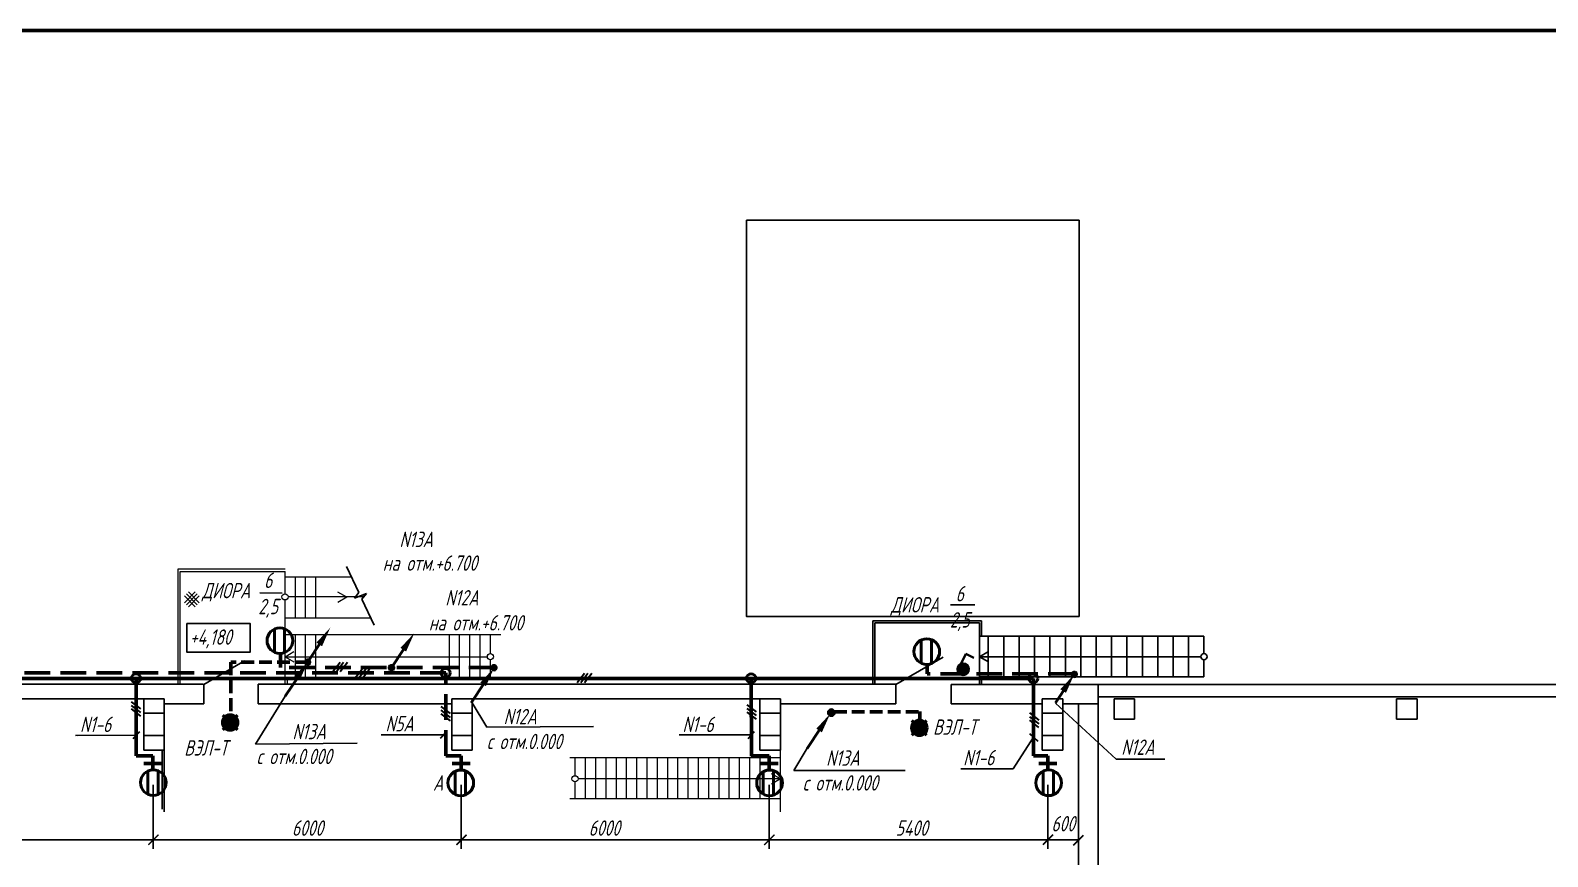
# Model space of a CAD drawing. Header units: inches. Extents: x -2146 to 222, y -883 to 3331.
# Drawn here: x -1174.4 to -878.9, y 2498.9 to 2659.8 of the extents above; entities that cross this region are included whole.
import ezdxf
from ezdxf.enums import TextEntityAlignment as Align

# ---------------------------------------------------------------- set-up
doc = ezdxf.new("R2010")
doc.units = ezdxf.units.IN
doc.header["$MEASUREMENT"] = 0
for name, pattern in [('AUSGEZOGEN', [0]), ('gost5', [7, 5, -2, 0]), ('HIDDEN2', [4.7625, 3.175, -1.5875])]:
    doc.linetypes.add(name, pattern=pattern)
for name, color, linetype in [('1', 7, 'AUSGEZOGEN'), ('osnovnoy shtamp', 7, 'Continuous'), ('АР', 7, 'Continuous'), ('блок', 7, 'Continuous'), ('вид', 7, 'Continuous'), ('НОВЫЙ', 7, 'Continuous'), ('орудован', 7, 'Continuous'), ('текст', 7, 'Continuous')]:
    doc.layers.add(name, color=color, linetype=linetype)
for name, color, linetype, lineweight in [('кабель', 1, 'Continuous', 60), ('лампа', 6, 'Continuous', 50), ('основной', 7, 'Continuous', 30), ('размеры', 82, 'Continuous', 25), ('рамка толстая', 7, 'Continuous', 60), ('стена', 7, 'Continuous', 18), ('Строительный', 7, 'Continuous', 25), ('уровни', 5, 'Continuous', 25)]:
    doc.layers.add(name, color=color, linetype=linetype, lineweight=lineweight)
doc.styles.add('Simplex', font='simplex.shx', dxfattribs={"width": 0.7, "oblique": 15})
doc.linetypes.add('ограждение1', pattern='A,6.35,-2.54,[133,ltypeshp.shx,S=2.54,R=0,X=-2.54,Y=0],-2.54,25.4', length=36.83)

# ---------------------------------------------------------------- blocks, each defined once
blk = doc.blocks.new('A$C33DA0663')
at = {"color": 5}
for p, q in [((-4.54, 1.45), (-2.77, 3.22)), ((-2.77, 3.22), (-4.12, 2.85)), ((-4.54, 1.45), (-3.19, 1.81))]:
    blk.add_line(p, q, dxfattribs=at)
at = {"layer": 'АР', "color": 5}
for p, q in [((-7.85, 7.06), (-4.12, 2.85)), ((-3.19, 1.81), (0.55, -2.39))]:
    blk.add_line(p, q, dxfattribs=at)
blk = doc.blocks.new('A$C111428AF')
at = {"lineweight": 50}
blk.add_hatch(color=24, dxfattribs=at).paths.add_polyline_path([(3, 1.5, 1), (0, 1.5, 1)])
at = {"color": 24, "lineweight": 50}
for p, q in [((0.07, 2.93), (0.44, 2.56)), ((0.44, 0.44), (0.07, 0.07)), ((2.93, 2.93), (2.56, 2.56)), ((2.56, 0.44), (2.93, 0.07))]:
    blk.add_line(p, q, dxfattribs=at)
blk.add_circle((1.5, 1.5), 1.5, dxfattribs=at)

msp = doc.modelspace()

# ---------------------------------------------------------------- hatches: boundary and pattern name
msp.add_hatch(color=0).paths.add_polyline_path([(-992.69, 2536.35, -1), (-992.69, 2534.35, -1)])
h = msp.add_hatch(color=6)
edge = h.paths.add_edge_path()
edge.add_arc((-1018.36, 2526.9), 0.718, 0, 360)
at = {"layer": 'вид'}
msp.add_hatch(color=0, dxfattribs=at).paths.add_polyline_path([(-993.23, 2536.21, 1), (-992.06, 2534.59, 1)])
at = {"layer": 'кабель'}
for color, points in [(24, [(-1120.77, 2536.73, 1), (-1119.99, 2536.73, 1)]), (24, [(-1119.99, 2536.73, 1), (-1120.77, 2536.73, 1)]), (6, [(-1104.42, 2535.65, 1), (-1103.64, 2535.65, 1)]), (6, [(-1103.64, 2535.65, 1), (-1104.42, 2535.65, 1)]), (6, [(-1084.47, 2535.65, 1), (-1083.69, 2535.65, 1)]), (6, [(-1083.69, 2535.65, 1), (-1084.47, 2535.65, 1)]), (6, [(-971.45, 2534.35, 1), (-970.67, 2534.35, 1)]), (6, [(-970.67, 2534.35, 1), (-971.45, 2534.35, 1)])]:
    msp.add_hatch(color=color, dxfattribs=at).paths.add_polyline_path(points)

# ---------------------------------------------------------------- linework, layer by layer
at = {"color": 0, "lineweight": 60}
msp.add_line((-1546.86, 2659.76), (-730.86, 2659.76), dxfattribs=at)
at = {"lineweight": 15, "ltscale": 100}
for p, q in [((-1142.26, 2550.39), (-1144.36, 2548.29)), ((-1141.5, 2548.29), (-1143.6, 2550.39)), ((-1142.26, 2547.53), (-1144.36, 2549.62)), ((-1141.88, 2550), (-1143.98, 2547.91)), ((-1141.88, 2547.91), (-1143.98, 2550)), ((-1141.5, 2549.62), (-1143.6, 2547.53))]:
    msp.add_line(p, q, dxfattribs=at)
at = {"lineweight": 25}
for p, q in [((-1129.65, 2550.21), (-1125.34, 2550.18)), ((-995.18, 2547.88), (-990.45, 2547.9))]:
    msp.add_line(p, q, dxfattribs=at)
at = {"color": 6, "lineweight": 50}
for p, q in [((-1126.85, 2543.16), (-1126.85, 2538.66)), ((-1124.84, 2543.23), (-1124.84, 2538.6)), ((-1000.85, 2541.04), (-1000.85, 2536.53)), ((-998.84, 2541.1), (-998.84, 2536.47)), ((-1151.49, 2515.52), (-1151.5, 2511.01)), ((-1149.49, 2515.58), (-1149.49, 2510.95)), ((-1091.61, 2515.47), (-1091.61, 2510.97)), ((-1089.6, 2515.53), (-1089.6, 2510.9)), ((-1031.62, 2515.47), (-1031.63, 2510.96)), ((-1029.62, 2515.53), (-1029.62, 2510.9)), ((-977.13, 2515.49), (-977.13, 2510.99)), ((-975.12, 2515.55), (-975.12, 2510.92))]:
    msp.add_line(p, q, dxfattribs=at)
at = {"lineweight": 60}
for p, q in [((-1153.78, 2518.5), (-1153.79, 2533.56)), ((-1033.94, 2518.45), (-1033.95, 2533.55)), ((-978.98, 2518.46), (-978.99, 2533.57)), ((-1153.78, 2518.46), (-1150.5, 2518.46)), ((-1150.5, 2515.79), (-1150.5, 2518.46)), ((-1093.47, 2518.46), (-1090.45, 2518.46)), ((-1090.44, 2515.79), (-1090.44, 2518.46)), ((-1033.95, 2518.46), (-1030.45, 2518.46)), ((-1030.45, 2515.79), (-1030.45, 2518.46)), ((-978.98, 2518.46), (-976.2, 2518.46)), ((-976.2, 2515.79), (-976.2, 2518.46)), ((-1152.29, 2517.01), (-1148.75, 2517.01)), ((-1092.22, 2517.01), (-1088.69, 2517.01)), ((-1032.24, 2517.01), (-1028.7, 2517.01)), ((-977.98, 2517.01), (-974.44, 2517.01))]:
    msp.add_line(p, q, dxfattribs=at)
at = {"linetype": 'gost5', "lineweight": 60}
msp.add_line((-1093.47, 2518.47), (-1093.48, 2534.62), dxfattribs=at)
at = {"color": 0}
for p, q in [((-1130.54, 2520.74), (-1124.72, 2530.1)), ((-1085.47, 2524.04), (-1088.35, 2528.83)), ((-974.71, 2528.72), (-962.86, 2517.81)), ((-1085.48, 2524.04), (-1064.71, 2524.2)), ((-1130.54, 2520.74), (-1110.7, 2520.94)), ((-982.93, 2515.98), (-978.98, 2522.09)), ((-1025.67, 2515.61), (-1023.06, 2519.97)), ((-1025.67, 2515.61), (-1004, 2515.64)), ((-962.86, 2517.81), (-953.44, 2517.81)), ((-1150.45, 2512.83), (-1150.45, 2500.39)), ((-1090.45, 2512.83), (-1090.45, 2500.39)), ((-1030.45, 2512.83), (-1030.45, 2500.39)), ((-976.21, 2512.83), (-976.21, 2500.39)), ((-1330.53, 2502.13), (-970.06, 2502.13))]:
    msp.add_line(p, q, dxfattribs=at)
at = {"color": 24, "linetype": 'gost5', "lineweight": 60, "ltscale": 0.5}
msp.add_line((-1017.88, 2527.07), (-1001.11, 2527.07), dxfattribs=at)
at = {"linetype": 'Continuous'}
for p, q in [((-1153.68, 2522.49), (-1165.59, 2522.47)), ((-1153.85, 2522.49), (-1165.14, 2522.47)), ((-1093.84, 2522.6), (-1106.05, 2522.57)), ((-1033.77, 2522.6), (-1047.98, 2522.57)), ((-982.93, 2515.98), (-993.16, 2515.96))]:
    msp.add_line(p, q, dxfattribs=at)
at = {"lineweight": 30}
for p, q in [((-1154.32, 2521.86), (-1153.05, 2523.24)), ((-1094.48, 2521.9), (-1093.21, 2523.29)), ((-1034.57, 2521.87), (-1033.3, 2523.25)), ((-979.79, 2522.81), (-978.17, 2521.37))]:
    msp.add_line(p, q, dxfattribs=at)
at = {"color": 0, "lineweight": 30}
msp.add_circle((-992.64, 2535.4), 1, dxfattribs=at)
at = {"color": 0, "lineweight": 50}
for centre in [(-1153.79, 2533.56), (-1093.48, 2534.62), (-1033.99, 2533.56), (-979.02, 2533.57)]:
    msp.add_circle(centre, 0.891, dxfattribs=at)
at = {"color": 6}
msp.add_circle((-1018.36, 2526.9), 0.718, dxfattribs=at)
at = {"layer": 'osnovnoy shtamp', "color": 0, "lineweight": 13}
for q in [(-1114.49, 2550.37), (-1114.49, 2548.37)]:
    msp.add_line((-1112.76, 2549.37), q, dxfattribs=at)
at = {"layer": 'osnovnoy shtamp', "color": 0}
msp.add_circle((-945.79, 2537.79), 0.6, dxfattribs=at)
at = {"layer": 'блок', "color": 0, "lineweight": 30}
for p, q in [((-1114.05, 2536.66), (-1115.44, 2534.84)), ((-1113.35, 2536.66), (-1114.74, 2534.84)), ((-1112.61, 2536.66), (-1114, 2534.84)), ((-1109.69, 2535.45), (-1111.08, 2533.64)), ((-1108.98, 2535.45), (-1110.37, 2533.64)), ((-1108.24, 2535.45), (-1109.63, 2533.64)), ((-1066.47, 2534.5), (-1067.86, 2532.68)), ((-1065.77, 2534.5), (-1067.16, 2532.68)), ((-1065.03, 2534.5), (-1066.42, 2532.68)), ((-1154.73, 2527.61), (-1152.92, 2526.22)), ((-1154.71, 2529.03), (-1152.89, 2527.65)), ((-1154.71, 2528.3), (-1152.89, 2526.91)), ((-1094.42, 2528.09), (-1092.6, 2526.7)), ((-1094.42, 2527.36), (-1092.6, 2525.97)), ((-1034.84, 2527.01), (-1033.03, 2525.62)), ((-1034.82, 2528.43), (-1033.01, 2527.04)), ((-1034.82, 2527.7), (-1033.01, 2526.31)), ((-979.78, 2526.83), (-977.96, 2525.44)), ((-1094.44, 2526.67), (-1092.63, 2525.28)), ((-979.8, 2525.41), (-977.99, 2524.02)), ((-979.78, 2526.1), (-977.96, 2524.71))]:
    msp.add_line(p, q, dxfattribs=at)
at = {"layer": 'кабель', "color": 0}
msp.add_line((-1125.67, 2535.66), (-1125.67, 2538.41), dxfattribs=at)
at = {"layer": 'кабель'}
msp.add_line((-999.7, 2534.44), (-999.7, 2536.29), dxfattribs=at)
at = {"layer": 'кабель', "color": 24}
msp.add_circle((-1120.38, 2536.73), 0.39, dxfattribs=at)
msp.add_circle((-1120.38, 2536.73), 0.39, dxfattribs=at)
at = {"layer": 'кабель', "color": 6}
for centre in [(-1104.03, 2535.65), (-1104.03, 2535.65), (-1084.08, 2535.65), (-1084.08, 2535.65), (-971.06, 2534.35), (-971.06, 2534.35)]:
    msp.add_circle(centre, 0.39, dxfattribs=at)
at = {"layer": 'лампа', "color": 24}
for p, q in [((-1117.79, 2540.61), (-1120.34, 2536.76)), ((-1122.16, 2533.94), (-1124.71, 2530.09))]:
    msp.add_line(p, q, dxfattribs=at)
at = {"layer": 'лампа', "color": 6}
for p, q in [((-1101.54, 2539.4), (-1104.08, 2535.55)), ((-1085.98, 2532.65), (-1088.53, 2528.8)), ((-972.16, 2532.65), (-974.71, 2528.8)), ((-1020.55, 2523.74), (-1023.09, 2519.89))]:
    msp.add_line(p, q, dxfattribs=at)
for centre in [(-1125.77, 2540.91), (-999.77, 2538.78), (-1150.42, 2513.26), (-1090.53, 2513.22), (-1030.4, 2513.22), (-976.05, 2513.24)]:
    msp.add_circle(centre, 2.5, dxfattribs=at)
at = {"layer": 'лампа', "color": 24}
for points in [[(-1118.65, 2540.54), (-1115.96, 2543.44), (-1117.56, 2539.83)], [(-1123.02, 2533.88), (-1120.33, 2536.77), (-1121.93, 2533.16)]]:
    msp.add_solid(points, dxfattribs=at)
at = {"layer": 'лампа', "color": 6}
for points in [[(-1102.28, 2539.51), (-1099.58, 2542.4), (-1101.19, 2538.79)], [(-1086.72, 2532.75), (-1084.03, 2535.65), (-1085.64, 2532.04)], [(-973.76, 2531.46), (-971.06, 2534.35), (-972.67, 2530.74)], [(-1021.29, 2523.77), (-1018.6, 2526.66), (-1020.21, 2523.05)]]:
    msp.add_solid(points, dxfattribs=at)
at = {"layer": 'НОВЫЙ', "color": 0}
msp.add_lwpolyline([(-1143.89, 2544.26), (-1131.59, 2544.26), (-1131.59, 2538.67), (-1143.89, 2538.67)], close=True, dxfattribs=at)
at = {"layer": 'основной', "color": 0, "lineweight": 25}
for p, q in [((-945.79, 2541.76), (-945.79, 2538.39)), ((-945.79, 2537.19), (-945.79, 2533.86))]:
    msp.add_line(p, q, dxfattribs=at)
at = {"layer": 'размеры', "color": 0}
msp.add_line((-1028.41, 2529.58), (-1032.41, 2529.58), dxfattribs=at)
at = {"layer": 'размеры', "color": 0, "const_width": 0.3}
for points in [[(-1151.41, 2501.14), (-1149.41, 2503.14)], [(-1149.41, 2503.14), (-1151.41, 2501.14)], [(-1091.41, 2501.13), (-1089.41, 2503.13)], [(-1089.41, 2503.13), (-1091.41, 2501.13)], [(-1031.45, 2501.13), (-1029.45, 2503.13)], [(-1029.45, 2503.13), (-1031.45, 2501.13)], [(-977.18, 2501.16), (-975.18, 2503.16)], [(-975.18, 2503.16), (-977.18, 2501.16)], [(-971.26, 2501.02), (-969.26, 2503.02)], [(-969.26, 2503.02), (-971.26, 2501.02)]]:
    msp.add_lwpolyline(points, dxfattribs=at)
at = {"layer": 'рамка толстая', "lineweight": 40}
for p in [(-993.5, 2535.69), (-990.62, 2537.59)]:
    msp.add_line(p, (-992.17, 2538.35), dxfattribs=at)
at = {"layer": 'рамка толстая'}
msp.add_circle((-992.69, 2535.35), 1, dxfattribs=at)
at = {"layer": 'стена', "color": 24, "linetype": 'gost5', "lineweight": 60, "ltscale": 0.5}
msp.add_line((-1120.31, 2536.7), (-1135.34, 2536.7), dxfattribs=at)
at = {"layer": 'стена', "linetype": 'gost5', "lineweight": 60}
for p, q in [((-1083.98, 2535.66), (-1125.69, 2535.66)), ((-1093.48, 2534.62), (-1459.1, 2534.61)), ((-971.12, 2534.43), (-999.7, 2534.43))]:
    msp.add_line(p, q, dxfattribs=at)
at = {"layer": 'стена', "lineweight": 60}
msp.add_line((-978.99, 2533.57), (-1458.1, 2533.56), dxfattribs=at)
at = {"layer": 'Строительный', "color": 0, "linetype": 'ограждение1', "lineweight": 15, "ltscale": 3}
for p, q in [((-1145.56, 2532.4), (-1145.56, 2554.87)), ((-1145.56, 2554.87), (-1124.76, 2554.87))]:
    msp.add_line(p, q, dxfattribs=at)
at = {"layer": 'Строительный', "color": 0, "lineweight": 15, "ltscale": 0.3}
for p, q in [((-1145.16, 2554.37), (-1124.76, 2554.37)), ((-1145.16, 2532.4), (-1145.16, 2554.37)), ((-1124.76, 2550.04), (-1124.76, 2554.37)), ((-1124.76, 2532.4), (-1124.76, 2548.84)), ((-1122.76, 2533.51), (-1122.76, 2542.05)), ((-1120.76, 2533.51), (-1120.76, 2542.05)), ((-1118.76, 2533.51), (-1118.76, 2542.05)), ((-1092.76, 2533.51), (-1092.76, 2542.05)), ((-1090.76, 2533.51), (-1090.76, 2542.05)), ((-1088.76, 2533.51), (-1088.76, 2542.05)), ((-1086.76, 2533.51), (-1086.76, 2542.05)), ((-1084.76, 2538.38), (-1084.76, 2542.05)), ((-1084.76, 2533.51), (-1084.76, 2537.18))]:
    msp.add_line(p, q, dxfattribs=at)
at = {"layer": 'Строительный', "color": 0, "lineweight": 13, "ltscale": 0.3}
for p, q in [((-1124.76, 2553.37), (-1111.86, 2553.37)), ((-1122.76, 2545.37), (-1122.76, 2553.37)), ((-1120.76, 2545.37), (-1120.76, 2553.37)), ((-1118.76, 2545.37), (-1118.76, 2553.37)), ((-1124.76, 2545.37), (-1108.07, 2545.37))]:
    msp.add_line(p, q, dxfattribs=at)
at = {"layer": 'Строительный', "color": 0, "lineweight": 13, "ltscale": 100}
for p, q in [((-1109.45, 2549.44), (-1124.16, 2549.44)), ((-1028.3, 2507.6), (-1028.3, 2529.6)), ((-1028.3, 2518.1), (-1069.3, 2518.1)), ((-1068.3, 2518.1), (-1068.3, 2514.61)), ((-1066.3, 2518.1), (-1066.3, 2510.1)), ((-1064.3, 2518.1), (-1064.3, 2510.1)), ((-1062.3, 2518.1), (-1062.3, 2510.1)), ((-1060.3, 2518.1), (-1060.3, 2510.1)), ((-1058.3, 2518.1), (-1058.3, 2510.1)), ((-1056.3, 2518.1), (-1056.3, 2510.1)), ((-1054.3, 2518.1), (-1054.3, 2510.1)), ((-1052.3, 2518.1), (-1052.3, 2510.1)), ((-1050.3, 2518.1), (-1050.3, 2510.1)), ((-1048.3, 2518.1), (-1048.3, 2510.1)), ((-1046.3, 2518.1), (-1046.3, 2510.1)), ((-1044.3, 2518.1), (-1044.3, 2510.1)), ((-1042.3, 2518.1), (-1042.3, 2510.1)), ((-1040.3, 2518.1), (-1040.3, 2510.1)), ((-1038.3, 2518.1), (-1038.3, 2510.1)), ((-1036.3, 2518.1), (-1036.3, 2510.1)), ((-1034.3, 2518.1), (-1034.3, 2510.1)), ((-1032.3, 2518.1), (-1032.3, 2510.1)), ((-1068.3, 2513.41), (-1068.3, 2510.1)), ((-1028.3, 2514.01), (-1067.7, 2514.01)), ((-1028.3, 2510.1), (-1069.3, 2510.1))]:
    msp.add_line(p, q, dxfattribs=at)
at = {"layer": 'Строительный', "color": 0, "linetype": 'ограждение1', "ltscale": 3}
for p, q in [((-1010.29, 2532.42), (-1010.29, 2544.8)), ((-1010.29, 2544.8), (-989.1, 2544.8)), ((-989.1, 2544.8), (-989.1, 2541.76)), ((-1148.7, 2508.1), (-1148.7, 2519.6))]:
    msp.add_line(p, q, dxfattribs=at)
at = {"layer": 'Строительный', "color": 0, "lineweight": 15}
for p, q in [((-1082.76, 2542.05), (-1124.76, 2542.05)), ((-1124.76, 2537.78), (-1123.03, 2538.78)), ((-1124.76, 2537.78), (-1085.36, 2537.78)), ((-1124.76, 2537.78), (-1123.03, 2536.78)), ((-1082.76, 2533.51), (-1124.76, 2533.51)), ((-1124.36, 2533.83), (-1124.36, 2532.4))]:
    msp.add_line(p, q, dxfattribs=at)
at = {"layer": 'Строительный', "color": 0}
for p, q in [((-1009.89, 2544.4), (-989.5, 2544.4)), ((-1009.89, 2532.42), (-1009.89, 2544.4)), ((-989.5, 2532.4), (-989.5, 2544.4)), ((-945.79, 2541.76), (-989.5, 2541.76)), ((-987.79, 2541.76), (-987.79, 2533.86)), ((-984.79, 2541.76), (-984.79, 2533.86)), ((-981.79, 2541.76), (-981.79, 2533.86)), ((-978.79, 2541.76), (-978.79, 2533.86)), ((-975.79, 2541.76), (-975.79, 2533.86)), ((-972.79, 2541.76), (-972.79, 2533.86)), ((-969.79, 2541.76), (-969.79, 2533.86)), ((-966.79, 2541.76), (-966.79, 2533.86)), ((-963.79, 2541.76), (-963.79, 2533.86)), ((-960.79, 2541.76), (-960.79, 2533.86)), ((-957.79, 2541.76), (-957.79, 2533.86)), ((-954.79, 2541.76), (-954.79, 2533.86)), ((-951.79, 2541.76), (-951.79, 2533.86)), ((-948.79, 2541.76), (-948.79, 2533.86)), ((-989.5, 2537.79), (-987.77, 2538.79)), ((-1132.66, 2536.97), (-1140.6, 2532.4)), ((-996.61, 2537.7), (-1005.79, 2532.4)), ((-989.5, 2537.79), (-987.77, 2536.79)), ((-945.79, 2533.86), (-989.5, 2533.86)), ((-989.1, 2533.86), (-989.1, 2532.4)), ((-1140.72, 2532.42), (-1295.12, 2532.41)), ((-1140.6, 2532.41), (-1140.6, 2528.61)), ((-1005.79, 2532.42), (-1130, 2532.41)), ((-1130, 2532.41), (-1130, 2528.61)), ((-1005.79, 2532.42), (-1005.79, 2528.62)), ((-995, 2532.4), (-995, 2528.6)), ((-1148.3, 2529.6), (-1270.3, 2529.6)), ((-1148.3, 2529.6), (-1152.3, 2529.6)), ((-1152.3, 2529.6), (-1152.3, 2519.6)), ((-1152.3, 2526.77), (-1148.3, 2526.77)), ((-1148.3, 2519.6), (-1148.3, 2529.6)), ((-1140.6, 2528.61), (-1148.3, 2528.61)), ((-1092.26, 2528.61), (-1130, 2528.61)), ((-1092.3, 2529.6), (-1092.3, 2519.6)), ((-1028.3, 2529.6), (-1092.3, 2529.6)), ((-1092.3, 2526.77), (-1088.3, 2526.77)), ((-1088.3, 2519.6), (-1088.3, 2529.6)), ((-1028.3, 2529.6), (-1032.3, 2529.6)), ((-1032.3, 2529.6), (-1032.3, 2519.6)), ((-1032.3, 2526.77), (-1028.3, 2526.77)), ((-1028.3, 2519.6), (-1028.3, 2529.6)), ((-1005.79, 2528.62), (-1028.3, 2528.62)), ((-973.3, 2529.6), (-977.3, 2529.6)), ((-977.3, 2529.6), (-977.3, 2519.6)), ((-977.3, 2526.77), (-973.3, 2526.77)), ((-973.3, 2519.6), (-973.3, 2529.6)), ((-959.3, 2529.6), (-963.3, 2529.6)), ((-963.3, 2529.6), (-963.3, 2525.6)), ((-959.3, 2525.6), (-959.3, 2529.6)), ((-963.3, 2525.6), (-959.3, 2525.6)), ((-1152.3, 2522.42), (-1148.3, 2522.42)), ((-1092.3, 2522.42), (-1088.3, 2522.42)), ((-1032.3, 2522.42), (-1028.3, 2522.42)), ((-977.3, 2522.42), (-973.3, 2522.42)), ((-1152.3, 2519.6), (-1148.3, 2519.6)), ((-1092.3, 2519.6), (-1088.3, 2519.6)), ((-1032.3, 2519.6), (-1028.3, 2519.6)), ((-1032.3, 2519.6), (-1028.3, 2519.6)), ((-977.3, 2519.6), (-973.3, 2519.6))]:
    msp.add_line(p, q, dxfattribs=at)
at = {"layer": 'Строительный', "color": 0, "ltscale": 100}
for p, q in [((-989.5, 2537.79), (-946.39, 2537.79)), ((-843.5, 2532.4), (-995, 2532.4)), ((-966.4, 2445.85), (-966.4, 2532.4)), ((-843.5, 2530), (-966.3, 2530)), ((-977.3, 2528.6), (-995, 2528.6)), ((-966.3, 2528.6), (-973.3, 2528.6)), ((-970.2, 2445.85), (-970.2, 2528.6)), ((-904.3, 2529.6), (-908.3, 2529.6)), ((-908.3, 2529.6), (-908.3, 2525.6)), ((-904.3, 2525.6), (-904.3, 2529.6)), ((-908.3, 2525.6), (-904.3, 2525.6))]:
    msp.add_line(p, q, dxfattribs=at)
at = {"layer": 'Строительный', "color": 0, "ltscale": 0.3}
msp.add_line((-1148.3, 2507.6), (-1148.3, 2529.6), dxfattribs=at)
at = {"layer": 'Строительный', "color": 0, "linetype": 'HIDDEN2', "ltscale": 0.6}
msp.add_line((-1129.44, 2528.61), (-1130, 2528.61), dxfattribs=at)
at = {"layer": 'Строительный', "color": 0, "lineweight": 13}
for q in [(-1030.02, 2514.98), (-1030.02, 2512.98)]:
    msp.add_line((-1028.29, 2513.98), q, dxfattribs=at)
at = {"layer": 'Строительный'}
msp.add_lwpolyline([(-1034.92, 2622.79), (-970.1, 2622.79), (-970.1, 2545.62), (-1034.92, 2545.62)], close=True, dxfattribs=at)
at = {"layer": 'Строительный', "color": 0, "lineweight": 15}
for centre in [(-1124.76, 2549.44), (-1084.76, 2537.78)]:
    msp.add_circle(centre, 0.6, dxfattribs=at)
at = {"layer": 'Строительный', "color": 0, "lineweight": 13}
msp.add_circle((-1068.3, 2514.01), 0.6, dxfattribs=at)
at = {"layer": 'уровни', "color": 24, "linetype": 'gost5', "lineweight": 60, "ltscale": 0.5}
for p, q in [((-1135.34, 2536.7), (-1135.34, 2526.45)), ((-1001.11, 2527.13), (-1001.11, 2525.37))]:
    msp.add_line(p, q, dxfattribs=at)

# ---------------------------------------------------------------- block references
at = {"color": 5, "rotation": 180}
msp.add_blockref('A$C111428AF', (-1133.95, 2526.48), dxfattribs=at)
at = {"color": 24, "rotation": 180}
msp.add_blockref('A$C111428AF', (-999.73, 2525.44), dxfattribs=at)
at = {"layer": '1', "color": 0, "lineweight": 13, "xscale": -1, "rotation": 66.98607419118375}
msp.add_blockref('A$C33DA0663', (-1109.37, 2545.36), dxfattribs=at)

# ---------------------------------------------------------------- texts
at = {"lineweight": 20, "style": 'Simplex', "oblique": 15, "width": 0.7}
for s, p in [('на отм.+6.700', (-1105.73, 2554.52)), ('на отм.+6.700', (-1096.76, 2542.89)), ('N1-6', (-1164.69, 2523.11)), ('N5А', (-1105.19, 2523.24)), ('N1-6', (-1047.36, 2523.11)), ('N1-6', (-992.69, 2516.63))]:
    msp.add_text(s, height=3, dxfattribs=at).set_placement(p)
for s, p in [('6', (-1128.06, 2551.16)), ('ДИОРА', (-1136.24, 2549.16)), ('6', (-993.36, 2548.56)), ('2,5', (-1128.06, 2546.06)), ('ДИОРА', (-1002.08, 2546.39)), ('2,5', (-993.36, 2543.46))]:
    msp.add_text(s, height=3, dxfattribs=at).set_placement(p, align=Align.CENTER)
at = {"layer": 'орудован', "color": 0, "linetype": 'Continuous', "lineweight": 20, "style": 'Simplex', "oblique": 15, "width": 0.7}
msp.add_text('+4,180', height=3, dxfattribs=at).set_placement((-1143.31, 2540.11))
at = {"layer": 'размеры', "color": 0, "lineweight": 20, "style": 'Simplex', "oblique": 15, "width": 0.7}
for s, p in [('600', (-975.51, 2503.77)), ('6000', (-1123.43, 2502.92)), ('6000', (-1065.63, 2502.92)), ('5400', (-1005.83, 2502.92))]:
    msp.add_text(s, height=3, dxfattribs=at).set_placement(p)
at = {"layer": 'текст', "color": 3, "lineweight": 40, "style": 'Simplex', "oblique": 15, "width": 0.7}
msp.add_text('А', height=3, dxfattribs=at).set_placement((-1094.97, 2511.7), align=Align.CENTER)
at = {"layer": 'уровни', "color": 0, "lineweight": 20, "style": 'Simplex', "oblique": 15, "width": 0.7}
for s, p in [('N13А', (-1102.48, 2559.13)), ('N12А', (-1093.55, 2547.76)), ('N12А', (-1082.2, 2524.63)), ('N13А', (-1123.32, 2521.7)), ('с отм.0.000', (-1085.46, 2519.78)), ('N12А', (-961.89, 2518.67)), ('с отм.0.000', (-1130.3, 2516.86)), ('N13А', (-1019.38, 2516.55)), ('с отм.0.000', (-1023.93, 2511.71))]:
    msp.add_text(s, height=3, dxfattribs=at).set_placement(p)
at = {"layer": 'уровни', "color": 24, "lineweight": 20, "style": 'Simplex', "oblique": 15, "width": 0.7}
for p in [(-998.55, 2522.58), (-1144.4, 2518.53)]:
    msp.add_text('ВЭЛ-Т', height=3, dxfattribs=at).set_placement(p)

doc.saveas('drawing.dxf')
